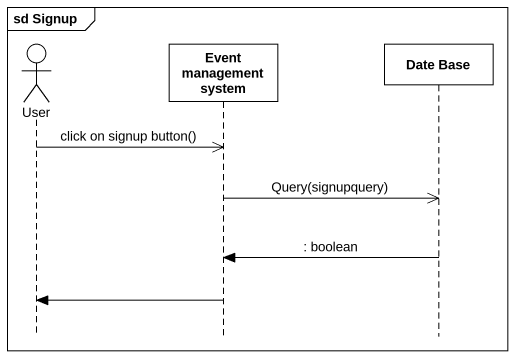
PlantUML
@startuml
mainframe sd Signup
hide footbox
actor User
participant "Event management system" as Event_management_system
participant "Date Base" as Date_Base

User ->> Event_management_system : click on signup button()
Event_management_system ->> Date_Base : Query(signupquery)
Date_Base -> Event_management_system : : boolean
Event_management_system -> User
@enduml
